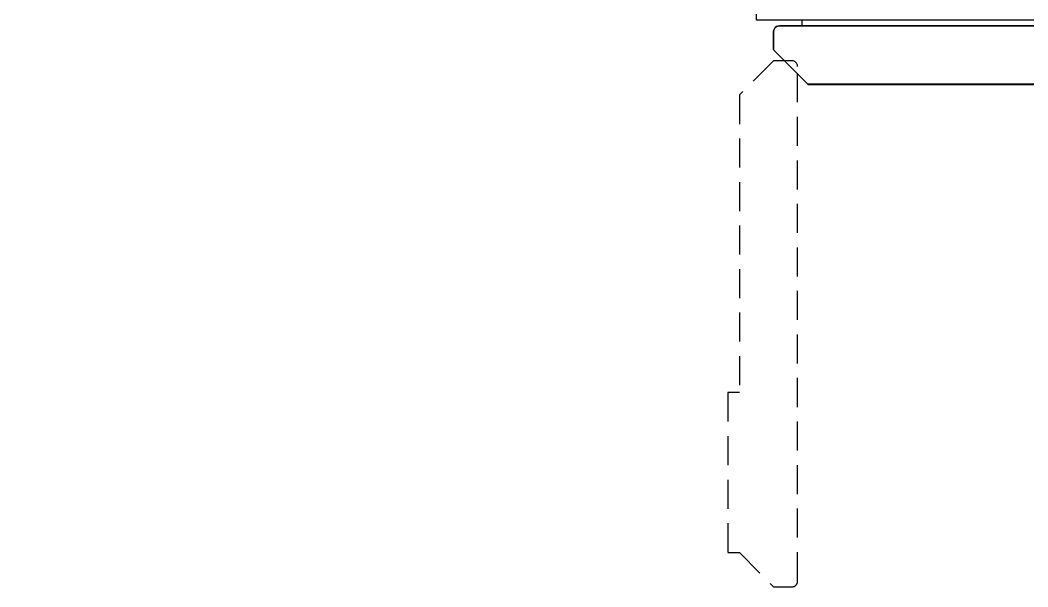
# Model space of a CAD drawing. Header units: millimetres. Extents: x -75 to 3610, y -1375 to 0.
# Drawn here: x 972 to 1854, y -1375 to -879 of the extents above; entities that cross this region are included whole.
import ezdxf

# ---------------------------------------------------------------- set-up
doc = ezdxf.new("R2010")
doc.units = ezdxf.units.MM
doc.linetypes.add('NASCOSTA', pattern=[0.381, 0.254, -0.127])
for name, color, linetype in [('IQ_200_2D', 1, 'Continuous'), ('IQ_200_3D', 1, 'Continuous'), ('IQ_204_2D', 7, 'Continuous')]:
    doc.layers.add(name, color=color, linetype=linetype)

msp = doc.modelspace()

# ---------------------------------------------------------------- linework, layer by layer
at = {"layer": 'IQ_200_2D'}
msp.add_lwpolyline([(80, -50), (3310, -50), (3310, -845), (2103, -845), (2103, -879), (1617, -879), (1617, -845), (80, -845), (80, -50)], dxfattribs=at)
msp.add_lwpolyline([(2083, -884), (2083, -884, -0.414214), (2088, -889), (2088, -905), (2058, -935), (2058, -945), (1920, -945), (1920, -935), (1662, -935), (1632, -905), (1632, -889, -0.414213), (1637, -884), (2083, -884)], format="xyb", dxfattribs=at)
at = {"layer": 'IQ_200_3D'}
for points, invisible_edges in [([(1632, -905, 1785), (1662, -935, 1785), (1637, -884, 1785), (1632, -889, 1785)], 6), ([(1632.17, -887.71, 1785), (1632, -889, 1785), (1637, -884, 1785)], 14), ([(1632, -889, 150), (1635.7, -884.17, 150), (1637, -884, 150), (1632, -905, 150)], 5), ([(1662, -935, 150), (1632, -905, 150), (1637, -884, 150), (2082.91, -884, 150)], 10), ([(1633.46, -885.46, 150), (1634.5, -884.67, 150), (1635.7, -884.17, 150), (1632, -889, 150)], 12), ([(1632.67, -886.5, 150), (1633.46, -885.46, 150), (1632, -889, 150), (1632.17, -887.71, 150)], 2), ([(1632.17, -887.71, 1785), (1632.17, -887.71, 150), (1632, -889, 150), (1632, -889, 1785)], 1), ([(1632.17, -887.71, 1785), (1637, -884, 1785), (1635.7, -884.17, 1785), (1634.5, -884.67, 1785)], 9), ([(1632.17, -887.71, 1785), (1634.5, -884.67, 1785), (1633.46, -885.46, 1785), (1632.67, -886.5, 1785)], 1), ([(1632.67, -886.5, 1785), (1632.67, -886.5, 150), (1632.17, -887.71, 150), (1632.17, -887.71, 1785)], 5), ([(1632.67, -886.5, 150), (1632.67, -886.5, 1785), (1633.46, -885.46, 1785), (1633.46, -885.46, 150)], 5), ([(1634.5, -884.67, 1785), (1634.5, -884.67, 150), (1633.46, -885.46, 150), (1633.46, -885.46, 1785)], 5), ([(1635.7, -884.17, 1785), (1635.7, -884.17, 150), (1634.5, -884.67, 150), (1634.5, -884.67, 1785)], 5), ([(1637, -884, 1785), (1637, -884, 150), (1635.7, -884.17, 150), (1635.7, -884.17, 1785)], 4), ([(1662, -935, 1785), (2082.91, -884, 1785), (1637, -884, 1785)], 13), ([(1662, -935, 1785), (1662, -935.2, 1785), (2058, -935, 1785), (2082.91, -884, 1785)], 14), ([(2082.91, -884, 150), (2058, -935, 150), (1662, -935, 150)], 13), ([(1662, -935, 1785), (1632, -905, 1785), (1662, -935, 1416.82)], 2), ([(1632, -905, 150), (1662, -935, 150), (1662, -935, 1416.82), (1632, -905, 1785)], 4), ([(1721.84, -935, 1416.82), (1662, -935, 1416.82), (1767.75, -935, 1391.83), (1732.4, -935, 1413.8)], 10), ([(1771.06, -935, 1390.17), (1767.75, -935, 1391.83), (1662, -935, 1416.82), (1919.39, -935, 1180.8)], 14), ([(1921.33, -935, 1173.95), (1919.89, -935, 1177.24), (1662, -935, 1416.82), (1662, -935, 150)], 10), ([(1662, -935, 1416.82), (1919.89, -935, 1177.24), (1919.39, -935, 1180.8)], 13), ([(1662, -935, 150), (1923.62, -935, 1171.18), (1921.33, -935, 1173.95)], 13), ([(1923.62, -935, 1171.18), (1662, -935, 150), (1926.58, -935, 1169.14)], 3), ([(2058, -935, 150), (2058, -935, 1142.99), (1929.98, -935, 1167.99), (1662, -935, 150)], 4), ([(1929.98, -935, 1167.99), (1926.58, -935, 1169.14), (1662, -935, 150)], 14), ([(2058, -935, 1785), (1662, -935.2, 1785), (2058, -935.2, 1785)], 1), ([(1732.4, -935.2, 1413.8), (1989.25, -935.2, 1413.8), (2058, -935.2, 1785), (1662, -935.2, 1785)], 11), ([(1725.53, -935.2, 1416.47), (1729.09, -935.2, 1415.46), (1662, -935.2, 1785)], 14), ([(1662, -935.2, 1416.82), (1721.84, -935.2, 1416.82), (1662, -935.2, 1785)], 2), ([(1662, -935.2, 1785), (1721.84, -935.2, 1416.82), (1725.53, -935.2, 1416.47)], 13), ([(1732.4, -935.2, 1413.8), (1662, -935.2, 1785), (1729.09, -935.2, 1415.46)], 3), ([(1725.53, -935.2, 1416.47), (1721.84, -935.2, 1416.82), (1721.84, -935, 1416.82), (1725.53, -935, 1416.47)], 8), ([(1721.84, -935, 1416.82), (1732.4, -935, 1413.8), (1729.09, -935, 1415.46), (1725.53, -935, 1416.47)], 1), ([(1729.09, -935.2, 1415.46), (1725.53, -935.2, 1416.47), (1725.53, -935, 1416.47), (1729.09, -935, 1415.46)], 10), ([(1732.4, -935.2, 1413.8), (1729.09, -935.2, 1415.46), (1729.09, -935, 1415.46), (1732.4, -935, 1413.8)], 2), ([(1778.3, -935.2, 1388.82), (1943.35, -935.2, 1388.82), (1989.25, -935.2, 1413.8), (1732.4, -935.2, 1413.8)], 14), ([(1767.75, -935.2, 1391.83), (1778.3, -935.2, 1388.82), (1732.4, -935.2, 1413.8)], 3), ([(1767.75, -935, 1391.83), (1771.06, -935, 1390.17), (1771.06, -935.2, 1390.17), (1767.75, -935.2, 1391.83)], 2), ([(1774.62, -935.2, 1389.16), (1778.3, -935.2, 1388.82), (1767.75, -935.2, 1391.83), (1771.06, -935.2, 1390.17)], 2), ([(1774.62, -935.2, 1389.16), (1771.06, -935.2, 1390.17), (1771.06, -935, 1390.17), (1774.62, -935, 1389.16)], 10), ([(1919.39, -935, 1180.8), (1774.62, -935, 1389.16), (1771.06, -935, 1390.17)], 13), ([(1774.62, -935, 1389.16), (1778.3, -935, 1388.82), (1778.3, -935.2, 1388.82), (1774.62, -935.2, 1389.16)], 8), ([(1919.39, -935, 1180.8), (1919.39, -935, 1275.26), (1778.3, -935, 1388.82), (1774.62, -935, 1389.16)], 10), ([(1778.3, -935, 1388.82), (1919.39, -935, 1275.26), (1919.89, -935, 1278.82)], 13), ([(1919.89, -935, 1278.82), (1921.33, -935, 1282.11), (1778.3, -935, 1388.82)], 14), ([(1778.3, -935, 1388.82), (1921.33, -935, 1282.11), (1923.62, -935, 1284.88), (1943.35, -935, 1388.82)], 5)]:
    msp.add_3dface(points, dxfattribs=dict(at, invisible_edges=invisible_edges))
for points in [[(1632, -889, 1785), (1632, -889, 150), (1632, -905, 150), (1632, -905, 1785)], [(2082.91, -884, 1785), (2082.91, -884, 150), (1637, -884, 150), (1637, -884, 1785)], [(1662, -935.2, 1416.82), (1662, -935, 1416.82), (1721.84, -935, 1416.82), (1721.84, -935.2, 1416.82)], [(1662, -935.2, 1785), (1662, -935, 1785), (1662, -935, 1416.82), (1662, -935.2, 1416.82)], [(1732.4, -935.2, 1413.8), (1732.4, -935, 1413.8), (1767.75, -935, 1391.83), (1767.75, -935.2, 1391.83)], [(1778.3, -935.2, 1388.82), (1778.3, -935, 1388.82), (1943.35, -935, 1388.82), (1943.35, -935.2, 1388.82)]]:
    msp.add_3dface(points, dxfattribs=at)
at = {"layer": 'IQ_204_2D'}
msp.add_line((1657, -884), (1657, -879), dxfattribs=at)
at = {"layer": 'IQ_204_2D', "linetype": 'NASCOSTA', "ltscale": 100}
msp.add_lwpolyline([(1632, -1375), (1648, -1375, 0.414214), (1653, -1370), (1653, -919.5, 0.414213), (1648, -914.5), (1632, -914.5), (1602, -944.5), (1602, -1205), (1592, -1205), (1592, -1345), (1602, -1345)], format="xyb", close=True, dxfattribs=at)

doc.saveas('drawing.dxf')
